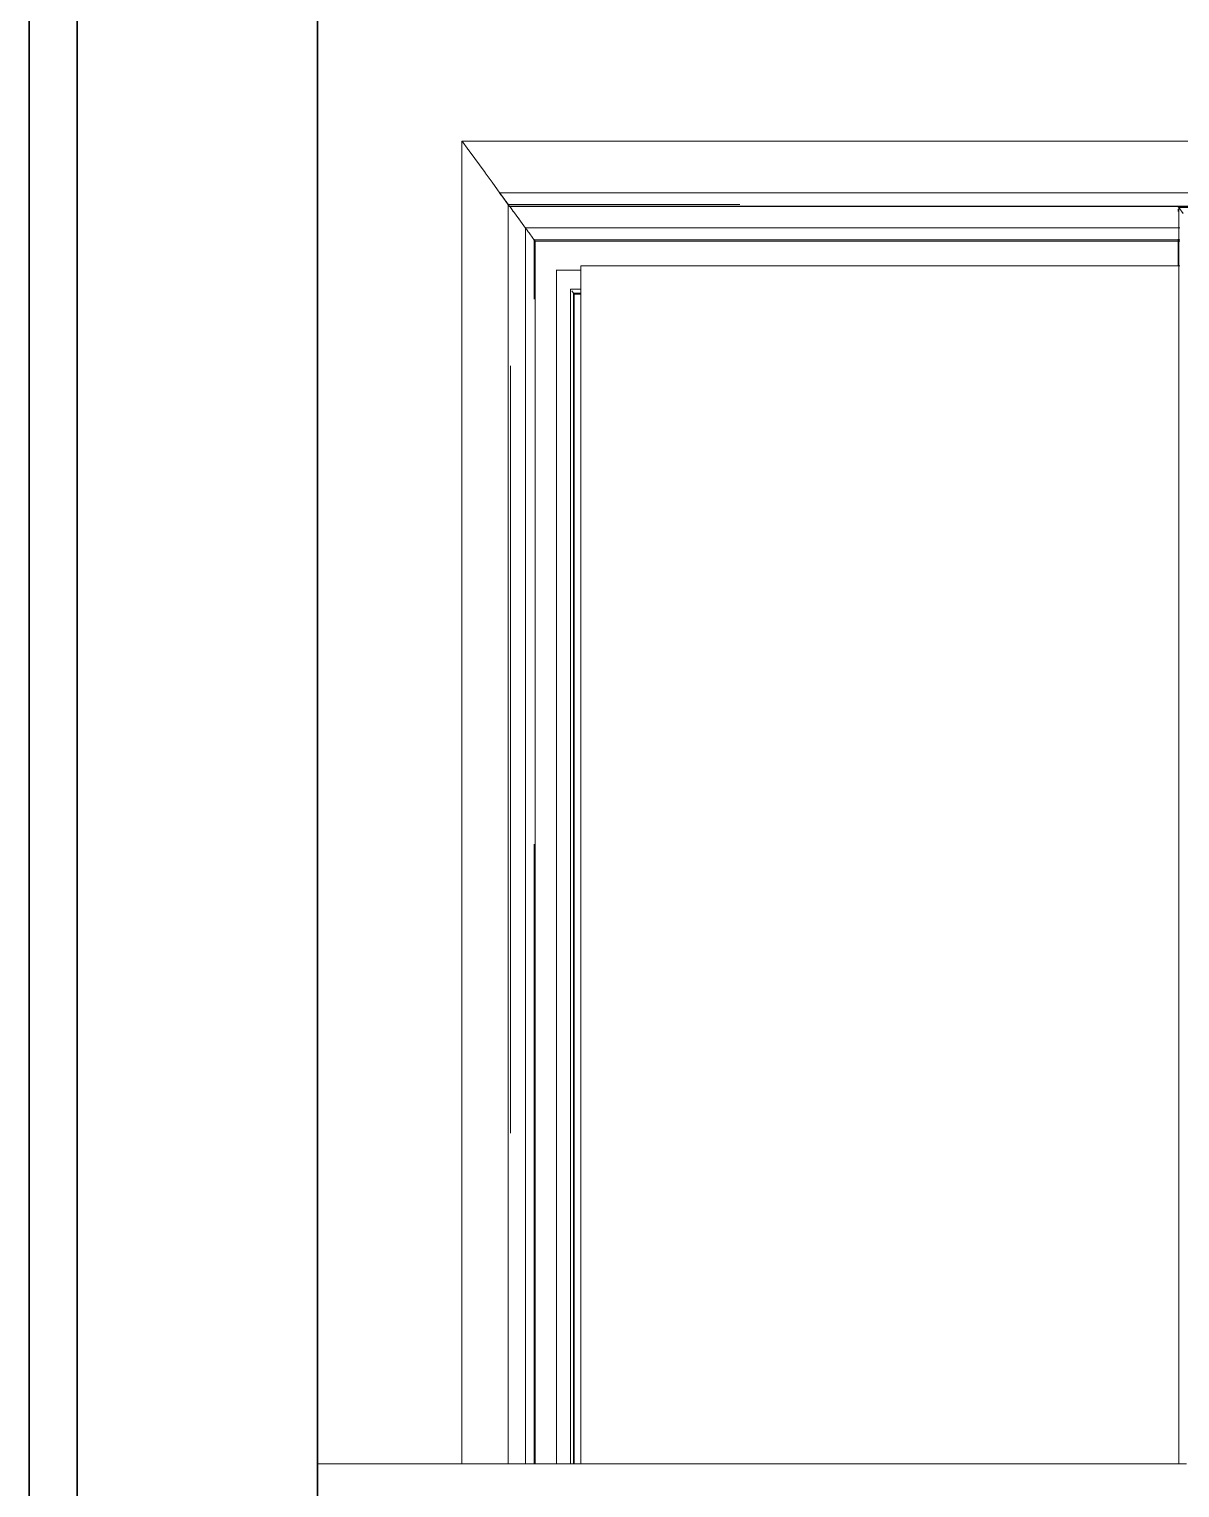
# Model space of a CAD drawing. Header units: inches. Extents: x 5914 to 162157, y -20538 to 282354.
# Drawn here: x 153813.1 to 153858.9, y -20133.2 to -20075.2 of the extents above; entities that cross this region are included whole.
import ezdxf

# ---------------------------------------------------------------- set-up
doc = ezdxf.new("R2010")
doc.units = ezdxf.units.IN
doc.header["$MEASUREMENT"] = 0
doc.layers.add('DOOR-WIN RA', color=3, linetype='Continuous', lineweight=20)
doc.layers.add('ELE1 RA', color=1, linetype='Continuous', lineweight=30)

# ---------------------------------------------------------------- blocks, each defined once
blk = doc.blocks.new('SKBVVL')
at = {"layer": 'DOOR-WIN RA'}
for p, q in [((153972.775, -15697.257), (153972.76, -15697.257)), ((153972.76, -15697.257), (153972.76, -15697.623)), ((153972.777, -15697.26), (153972.775, -15697.257)), ((154032.748, -15697.259), (153972.775, -15697.257)), ((153972.778, -15697.261), (153972.777, -15697.26)), ((153972.78, -15697.264), (153972.778, -15697.261)), ((153972.78, -15697.265), (153972.78, -15697.264)), ((153972.78, -15697.265), (153972.784, -15697.269)), ((153972.784, -15697.269), (153972.785, -15697.271)), ((153972.785, -15697.271), (153972.786, -15697.272)), ((153972.786, -15697.272), (153972.787, -15697.273)), ((153972.787, -15697.273), (153972.788, -15697.275)), ((153972.789, -15697.276), (153972.788, -15697.275)), ((153972.797, -15697.287), (153972.789, -15697.276)), ((153972.798, -15697.289), (153972.797, -15697.287)), ((153972.986, -15697.547), (153972.798, -15697.289)), ((153972.761, -15697.633), (153972.76, -15697.623)), ((153972.76, -15752.257), (153972.761, -15697.633)), ((153973.011, -15697.58), (153972.986, -15697.547)), ((153973.014, -15697.584), (153973.011, -15697.58)), ((153973.021, -15697.594), (153973.014, -15697.584)), ((153973.022, -15697.596), (153973.021, -15697.594)), ((153973.022, -15697.596), (153973.028, -15697.604)), ((153973.028, -15697.604), (153973.035, -15697.614)), ((153973.035, -15697.614), (153973.064, -15697.653)), ((153973.722, -15698.556), (153973.064, -15697.653)), ((153973.722, -15698.556), (153973.724, -15698.559)), ((153973.724, -15698.559), (153973.727, -15698.562)), ((153974.016, -15698.958), (153973.727, -15698.562)), ((153974.017, -15698.96), (153974.016, -15698.958)), ((153974.017, -15698.96), (153974.345, -15699.41)), ((153974.338, -15699.419), (153974.34, -15699.407)), ((153974.341, -15699.423), (153974.338, -15699.419)), ((153974.345, -15699.41), (153974.34, -15699.407)), ((153974.341, -15699.423), (153974.458, -15699.584)), ((153974.351, -15699.4), (153974.343, -15699.402)), ((153974.343, -15699.402), (153974.345, -15699.41)), ((153974.346, -15699.411), (153974.345, -15699.41)), ((153974.346, -15699.411), (153974.346, -15699.412)), ((153974.346, -15699.412), (153974.348, -15699.413)), ((153974.348, -15699.413), (153974.349, -15699.415)), ((153974.349, -15699.416), (153974.349, -15699.415)), ((153974.35, -15699.417), (153974.349, -15699.416)), ((153974.352, -15699.419), (153974.35, -15699.417)), ((154031.173, -15699.4), (153974.351, -15699.4)), ((153974.353, -15699.421), (153974.352, -15699.419)), ((153974.354, -15699.422), (153974.353, -15699.421)), ((153974.357, -15699.426), (153974.354, -15699.422)), ((153974.357, -15699.427), (153974.357, -15699.426)), ((153974.361, -15699.431), (153974.357, -15699.427)), ((153974.361, -15699.432), (153974.361, -15699.431)), ((153974.363, -15699.434), (153974.361, -15699.432)), ((153974.363, -15699.434), (153974.365, -15699.438)), ((153974.373, -15699.448), (153974.365, -15699.438)), ((153974.374, -15699.45), (153974.373, -15699.448)), ((153974.375, -15699.451), (153974.374, -15699.45)), ((153974.377, -15699.453), (153974.375, -15699.451)), ((153974.387, -15699.468), (153974.377, -15699.453)), ((153974.398, -15699.483), (153974.387, -15699.468)), ((153974.408, -15699.496), (153974.398, -15699.483)), ((153974.409, -15699.498), (153974.408, -15699.496)), ((153974.415, -15699.505), (153974.409, -15699.498)), ((153974.423, -15699.516), (153974.415, -15699.505)), ((153974.423, -15699.516), (153974.425, -15699.52)), ((153974.425, -15699.52), (153974.427, -15699.522)), ((153974.427, -15699.522), (153974.435, -15699.534)), ((153974.435, -15699.534), (153974.44, -15699.54)), ((153974.44, -15699.54), (153974.441, -15699.541)), ((153974.441, -15699.541), (153974.442, -15699.543)), ((153974.443, -15699.545), (153974.442, -15699.543)), ((153974.444, -15699.545), (153974.443, -15699.545)), ((153974.445, -15699.547), (153974.444, -15699.545)), ((153974.449, -15699.553), (153974.445, -15699.547)), ((153974.45, -15699.554), (153974.449, -15699.553)), ((153974.452, -15699.556), (153974.45, -15699.554)), ((153974.453, -15699.557), (153974.452, -15699.556)), ((153974.454, -15699.559), (153974.453, -15699.557)), ((153974.454, -15699.559), (153974.459, -15699.562)), ((153974.454, -15699.559), (153974.457, -15699.568)), ((153974.462, -15699.571), (153974.454, -15699.559)), ((153974.458, -15699.584), (153974.457, -15699.568)), ((153974.459, -15699.586), (153974.458, -15699.584)), ((153974.459, -15699.586), (153974.688, -15699.899)), ((153974.472, -15699.565), (153974.462, -15699.563)), ((153974.464, -15699.572), (153974.462, -15699.571)), ((153974.465, -15699.574), (153974.464, -15699.572)), ((153974.466, -15699.575), (153974.465, -15699.574)), ((153974.467, -15699.577), (153974.466, -15699.575)), ((153974.468, -15699.579), (153974.467, -15699.577)), ((153974.47, -15699.581), (153974.468, -15699.579)), ((153974.472, -15699.583), (153974.47, -15699.581)), ((153974.473, -15699.585), (153974.472, -15699.583)), ((153974.474, -15699.587), (153974.473, -15699.585)), ((153974.475, -15699.588), (153974.474, -15699.587)), ((153974.477, -15699.591), (153974.475, -15699.588)), ((153974.478, -15699.592), (153974.477, -15699.591)), ((153974.479, -15699.593), (153974.478, -15699.592)), ((153974.481, -15699.596), (153974.479, -15699.593)), ((153974.482, -15699.598), (153974.481, -15699.596)), ((153974.484, -15699.6), (153974.482, -15699.598)), ((153974.484, -15699.6), (153974.493, -15699.612)), ((153974.494, -15699.614), (153974.493, -15699.612)), ((153974.497, -15699.617), (153974.494, -15699.614)), ((153974.501, -15699.624), (153974.497, -15699.617)), ((153974.502, -15699.626), (153974.501, -15699.624)), ((153974.502, -15699.626), (153974.505, -15699.629)), ((153974.51, -15699.636), (153974.505, -15699.629)), ((153974.512, -15699.639), (153974.51, -15699.636)), ((153974.517, -15699.646), (153974.512, -15699.639)), ((153974.517, -15699.646), (153974.523, -15699.654)), ((153974.528, -15699.661), (153974.523, -15699.654)), ((153974.53, -15699.664), (153974.528, -15699.661)), ((153974.532, -15699.666), (153974.53, -15699.664)), ((153974.532, -15699.667), (153974.532, -15699.666)), ((153974.534, -15699.669), (153974.532, -15699.667)), ((153974.535, -15699.671), (153974.534, -15699.669)), ((153974.546, -15699.685), (153974.535, -15699.671)), ((153974.547, -15699.687), (153974.546, -15699.685)), ((153974.549, -15699.689), (153974.547, -15699.687)), ((153974.552, -15699.694), (153974.549, -15699.689)), ((153974.553, -15699.695), (153974.552, -15699.694)), ((153974.556, -15699.699), (153974.553, -15699.695)), ((153974.556, -15699.699), (153974.561, -15699.705)), ((153974.565, -15699.712), (153974.561, -15699.705)), ((153974.567, -15699.714), (153974.565, -15699.712)), ((153974.569, -15699.717), (153974.567, -15699.714)), ((153974.572, -15699.721), (153974.569, -15699.717)), ((153974.573, -15699.722), (153974.572, -15699.721)), ((153974.575, -15699.725), (153974.573, -15699.722)), ((153974.575, -15699.725), (153974.575, -15699.725)), ((153974.575, -15699.725), (153974.577, -15699.727)), ((153974.577, -15699.727), (153974.578, -15699.729)), ((153974.578, -15699.729), (153974.579, -15699.73)), ((153974.579, -15699.73), (153974.58, -15699.732)), ((153974.58, -15699.732), (153974.581, -15699.733)), ((153974.581, -15699.733), (153974.582, -15699.734)), ((153974.582, -15699.734), (153974.586, -15699.74)), ((153974.586, -15699.74), (153974.59, -15699.745)), ((153974.59, -15699.745), (153974.593, -15699.75)), ((153974.593, -15699.75), (153974.596, -15699.753)), ((153974.596, -15699.753), (153974.598, -15699.757)), ((153974.598, -15699.757), (153974.603, -15699.763)), ((153974.603, -15699.763), (153974.605, -15699.766)), ((153974.605, -15699.766), (153974.611, -15699.774)), ((153974.617, -15699.783), (153974.611, -15699.774)), ((153974.617, -15699.783), (153974.622, -15699.79)), ((153974.622, -15699.79), (153974.624, -15699.792)), ((153974.624, -15699.792), (153974.625, -15699.794)), ((153974.625, -15699.794), (153974.629, -15699.799)), ((153974.629, -15699.799), (153974.629, -15699.799)), ((153974.629, -15699.799), (153974.631, -15699.802)), ((153974.631, -15699.802), (153974.632, -15699.804)), ((153974.632, -15699.804), (153974.634, -15699.806)), ((153974.634, -15699.806), (153974.639, -15699.813)), ((153974.639, -15699.813), (153974.642, -15699.817)), ((153974.642, -15699.817), (153974.643, -15699.819)), ((153974.643, -15699.819), (153974.644, -15699.82)), ((153974.645, -15699.821), (153974.644, -15699.82)), ((153974.646, -15699.823), (153974.645, -15699.821)), ((153974.647, -15699.824), (153974.646, -15699.823)), ((153974.647, -15699.824), (153974.648, -15699.825)), ((153974.648, -15699.825), (153974.651, -15699.83)), ((153974.651, -15699.83), (153974.655, -15699.835)), ((153974.655, -15699.835), (153974.656, -15699.837)), ((153974.656, -15699.837), (153974.66, -15699.842)), ((153974.661, -15699.843), (153974.66, -15699.842)), ((153974.663, -15699.846), (153974.661, -15699.843)), ((153974.667, -15699.851), (153974.663, -15699.846)), ((153974.667, -15699.851), (153974.668, -15699.853)), ((153974.667, -15699.852), (153974.667, -15699.851)), ((153974.668, -15699.853), (153974.667, -15699.852)), ((153974.67, -15699.855), (153974.668, -15699.853)), ((153974.67, -15699.856), (153974.67, -15699.855)), ((153974.67, -15699.856), (153974.672, -15699.858)), ((153974.673, -15699.86), (153974.672, -15699.858)), ((153974.675, -15699.862), (153974.673, -15699.86)), ((153974.675, -15699.863), (153974.675, -15699.862)), ((153974.675, -15699.863), (153974.676, -15699.864)), ((153974.676, -15699.864), (153974.677, -15699.865)), ((153974.679, -15699.867), (153974.677, -15699.865)), ((153974.679, -15699.867), (153974.68, -15699.869)), ((153974.68, -15699.869), (153974.683, -15699.873)), ((153974.683, -15699.873), (153974.686, -15699.883)), ((153974.69, -15699.877), (153974.683, -15699.873)), ((153974.695, -15699.89), (153974.683, -15699.873)), ((153974.686, -15699.883), (153974.688, -15699.899)), ((153974.688, -15699.899), (153974.688, -15699.901)), ((153974.688, -15699.901), (153974.733, -15699.961)), ((153974.688, -15752.257), (153974.688, -15699.901)), ((153974.703, -15699.88), (153974.69, -15699.877)), ((153974.696, -15699.892), (153974.695, -15699.89)), ((153974.699, -15699.895), (153974.696, -15699.892)), ((153974.704, -15699.903), (153974.699, -15699.895)), ((153974.703, -15699.88), (153984.295, -15699.88)), ((153974.706, -15699.904), (153974.704, -15699.903)), ((153974.708, -15699.908), (153974.706, -15699.904)), ((153974.708, -15699.908), (153974.711, -15699.911)), ((153974.711, -15699.911), (153974.712, -15699.913)), ((153974.712, -15699.913), (153974.712, -15699.913)), ((153974.717, -15699.92), (153974.712, -15699.913)), ((153974.718, -15699.921), (153974.717, -15699.92)), ((153974.725, -15699.931), (153974.718, -15699.921)), ((153974.726, -15699.932), (153974.725, -15699.931)), ((153974.727, -15699.934), (153974.726, -15699.932)), ((153974.728, -15699.935), (153974.727, -15699.934)), ((153974.728, -15699.935), (153974.729, -15699.936)), ((153974.729, -15699.936), (153974.733, -15699.941)), ((153974.733, -15699.941), (153974.734, -15699.943)), ((153974.733, -15699.961), (153974.742, -15699.972)), ((153974.736, -15699.946), (153974.734, -15699.943)), ((153974.736, -15699.946), (153974.737, -15699.947)), ((153974.737, -15699.947), (153974.738, -15699.948)), ((153974.738, -15699.948), (153974.746, -15699.955)), ((153974.744, -15699.957), (153974.738, -15699.948)), ((153974.742, -15699.972), (153974.745, -15699.976)), ((153974.744, -15699.957), (153974.743, -15699.96)), ((153974.745, -15699.976), (153974.743, -15699.96)), ((153974.744, -15699.957), (153974.747, -15699.962)), ((153974.746, -15699.955), (153974.758, -15699.957)), ((153974.747, -15699.962), (153974.75, -15699.965)), ((153974.75, -15699.965), (153974.751, -15699.967)), ((153974.761, -15699.981), (153974.751, -15699.967)), ((153974.758, -15699.957), (154030.766, -15699.957)), ((153974.761, -15699.981), (153974.763, -15699.983)), ((153974.763, -15699.983), (153974.764, -15699.984)), ((153974.764, -15699.984), (153974.765, -15699.986)), ((153974.772, -15699.995), (153974.765, -15699.986)), ((153974.772, -15699.995), (153974.774, -15699.998)), ((153974.774, -15699.998), (153974.775, -15700)), ((153974.775, -15700), (153974.776, -15700.001)), ((153974.776, -15700.001), (153974.777, -15699.975)), ((153974.777, -15700.002), (153974.776, -15700.001)), ((153974.796, -15700.001), (153974.777, -15699.975)), ((153974.777, -15699.975), (154002.557, -15699.975)), ((153974.778, -15700.003), (153974.777, -15700.002)), ((153974.777, -15700.023), (153974.78, -15700.006)), ((153974.779, -15700.004), (153974.778, -15700.003)), ((153974.78, -15700.006), (153974.779, -15700.004)), ((153974.78, -15700.006), (153974.78, -15700.007)), ((153974.78, -15700.007), (153974.803, -15700.038)), ((153974.803, -15700.038), (153974.806, -15700.042)), ((153974.806, -15700.021), (153974.806, -15700.042)), ((153974.806, -15700.042), (153974.806, -15700.059)), ((153974.806, -15700.042), (153974.9, -15700.17)), ((153974.9, -15700.17), (153974.901, -15700.172)), ((153974.901, -15700.172), (153975.123, -15700.476)), ((153975.123, -15700.455), (153975.123, -15700.476)), ((153984.295, -15699.88), (153984.323, -15699.88)), ((154002.557, -15699.975), (154002.586, -15700.015)), ((154002.557, -15700.001), (154002.557, -15699.975)), ((154002.557, -15699.975), (154002.967, -15699.975)), ((154002.557, -15700.177), (154002.557, -15700.077)), ((154030.718, -15700.014), (154002.586, -15700.015)), ((154002.586, -15700.015), (154002.586, -15700.859)), ((154002.769, -15700.266), (154002.586, -15700.015)), ((153975.123, -15700.476), (153975.123, -15700.486)), ((153975.123, -15700.476), (153975.41, -15700.87)), ((153975.402, -15700.878), (153975.404, -15700.866)), ((153975.402, -15700.878), (153975.402, -15752.257)), ((153975.41, -15700.87), (153975.404, -15700.866)), ((153975.407, -15700.861), (153975.416, -15700.858)), ((153975.407, -15700.861), (153975.41, -15700.87)), ((153975.413, -15700.874), (153975.41, -15700.87)), ((153975.413, -15700.874), (153975.414, -15700.876)), ((153975.414, -15700.876), (153975.416, -15700.878)), ((153975.416, -15700.858), (154002.586, -15700.859)), ((153975.416, -15700.879), (153975.416, -15700.878)), ((153975.418, -15700.882), (153975.416, -15700.879)), ((153975.421, -15700.885), (153975.418, -15700.882)), ((153975.422, -15700.886), (153975.421, -15700.885)), ((153975.422, -15700.886), (153975.44, -15700.912)), ((153975.442, -15700.914), (153975.44, -15700.912)), ((153975.473, -15700.957), (153975.442, -15700.914)), ((153975.473, -15700.957), (153975.522, -15701.024)), ((153975.522, -15701.024), (153975.553, -15701.066)), ((153975.553, -15701.066), (153975.708, -15701.279)), ((154002.586, -15700.859), (154002.618, -15700.859)), ((154002.586, -15701.354), (154002.586, -15700.859)), ((153975.708, -15701.279), (153975.71, -15701.281)), ((153975.71, -15701.281), (153975.712, -15701.284)), ((153975.712, -15701.284), (153975.715, -15701.288)), ((153975.715, -15701.288), (153975.716, -15701.29)), ((153975.716, -15701.29), (153975.717, -15701.291)), ((153975.717, -15701.291), (153975.719, -15701.294)), ((153975.719, -15701.294), (153975.72, -15701.296)), ((153975.72, -15701.296), (153975.721, -15701.296)), ((153975.721, -15701.296), (153975.722, -15701.298)), ((153975.722, -15701.298), (153975.724, -15701.301)), ((153975.724, -15701.301), (153975.726, -15701.303)), ((153975.726, -15701.303), (153975.73, -15701.308)), ((153975.73, -15701.308), (153975.731, -15701.31)), ((153975.731, -15701.31), (153975.732, -15701.311)), ((153975.732, -15701.311), (153975.733, -15701.313)), ((153975.733, -15701.313), (153975.735, -15701.315)), ((153975.735, -15701.315), (153975.735, -15701.316)), ((153975.735, -15701.316), (153975.737, -15701.318)), ((153975.737, -15701.318), (153975.739, -15701.32)), ((153975.739, -15701.32), (153975.742, -15701.326)), ((153975.742, -15701.326), (153975.745, -15701.329)), ((153975.745, -15701.329), (153975.762, -15701.347)), ((153975.758, -15701.353), (153975.745, -15701.329)), ((153975.797, -15701.401), (153975.745, -15701.329)), ((153975.763, -15701.375), (153975.758, -15701.353)), ((153975.778, -15701.353), (153975.762, -15701.347)), ((153975.763, -15701.375), (153975.763, -15703.818)), ((153975.778, -15701.353), (154002.557, -15701.354)), ((153975.8, -15701.405), (153975.797, -15701.401)), ((153975.8, -15701.405), (153975.806, -15701.418)), ((153975.8, -15701.405), (153975.81, -15701.413)), ((153975.808, -15701.435), (153975.806, -15701.418)), ((153975.808, -15701.435), (153975.809, -15752.257)), ((153975.81, -15701.413), (153975.822, -15701.416)), ((153975.822, -15701.416), (154002.557, -15701.416)), ((154002.557, -15701.354), (154002.557, -15701.326)), ((154002.557, -15701.416), (154002.557, -15701.354)), ((154002.586, -15701.354), (154002.557, -15701.354)), ((154002.557, -15702.438), (154002.557, -15701.416)), ((154002.557, -15701.416), (154002.586, -15701.416)), ((154002.586, -15701.354), (154002.586, -15701.416)), ((154002.618, -15701.354), (154002.586, -15701.354)), ((154002.586, -15701.416), (154002.586, -15702.438)), ((154002.586, -15701.416), (154002.618, -15701.416)), ((153976.692, -15702.601), (153976.692, -15752.257)), ((153976.699, -15752.257), (153976.699, -15702.61)), ((153976.699, -15702.61), (153977.705, -15702.61)), ((154002.557, -15702.438), (153977.705, -15702.438)), ((153977.705, -15702.61), (153977.705, -15702.438)), ((153977.705, -15703.413), (153977.705, -15702.61)), ((154002.586, -15702.438), (154002.557, -15702.438)), ((154002.618, -15702.438), (154002.586, -15702.438)), ((154002.586, -15702.438), (154002.586, -15752.257)), ((153977.285, -15703.413), (153977.705, -15703.413)), ((153977.285, -15752.257), (153977.285, -15703.413)), ((153977.328, -15703.473), (153977.404, -15703.577)), ((153977.705, -15703.577), (153977.705, -15703.413)), ((153977.433, -15703.616), (153977.404, -15703.577)), ((153977.404, -15703.577), (153977.705, -15703.577)), ((153977.404, -15703.577), (153977.404, -15752.257)), ((153977.433, -15703.616), (153977.705, -15703.616)), ((153977.433, -15752.257), (153977.433, -15703.616)), ((153977.705, -15703.616), (153977.705, -15703.577)), ((153977.705, -15752.257), (153977.705, -15703.616)), ((153974.777, -15738.512), (153974.777, -15706.59)), ((153975.763, -15752.257), (153975.764, -15726.487)), ((153972.76, -15752.257), (153966.76, -15752.257)), ((153974.688, -15752.257), (153972.76, -15752.257)), ((153975.402, -15752.257), (153974.688, -15752.257)), ((153975.763, -15752.257), (153975.402, -15752.257)), ((153975.809, -15752.257), (153975.763, -15752.257)), ((153976.692, -15752.257), (153975.809, -15752.257)), ((153976.699, -15752.257), (153976.692, -15752.257)), ((153977.285, -15752.257), (153976.699, -15752.257)), ((153977.404, -15752.257), (153977.285, -15752.257)), ((153977.433, -15752.257), (153977.404, -15752.257)), ((153977.705, -15752.257), (153977.433, -15752.257)), ((154002.586, -15752.257), (153977.705, -15752.257)), ((154002.902, -15752.257), (154002.586, -15752.257))]:
    blk.add_line(p, q, dxfattribs=at)
at = {"layer": 'ELE1 RA'}
for p, q in [((153954.76, -15550.257), (153954.76, -15791.257)), ((153956.76, -15552.257), (153956.76, -15789.257)), ((153966.76, -15752.257), (153966.76, -15679.257)), ((153966.76, -15754.257), (153966.76, -15752.257))]:
    blk.add_line(p, q, dxfattribs=at)

msp = doc.modelspace()

# ---------------------------------------------------------------- block references
at = {"xscale": 0.9568106312292479, "yscale": 0.9568106312292479, "zscale": 0.9568106312292479}
msp.add_blockref('SKBVVL', (6507.578, -5060.317), dxfattribs=at)

doc.saveas('drawing.dxf')
